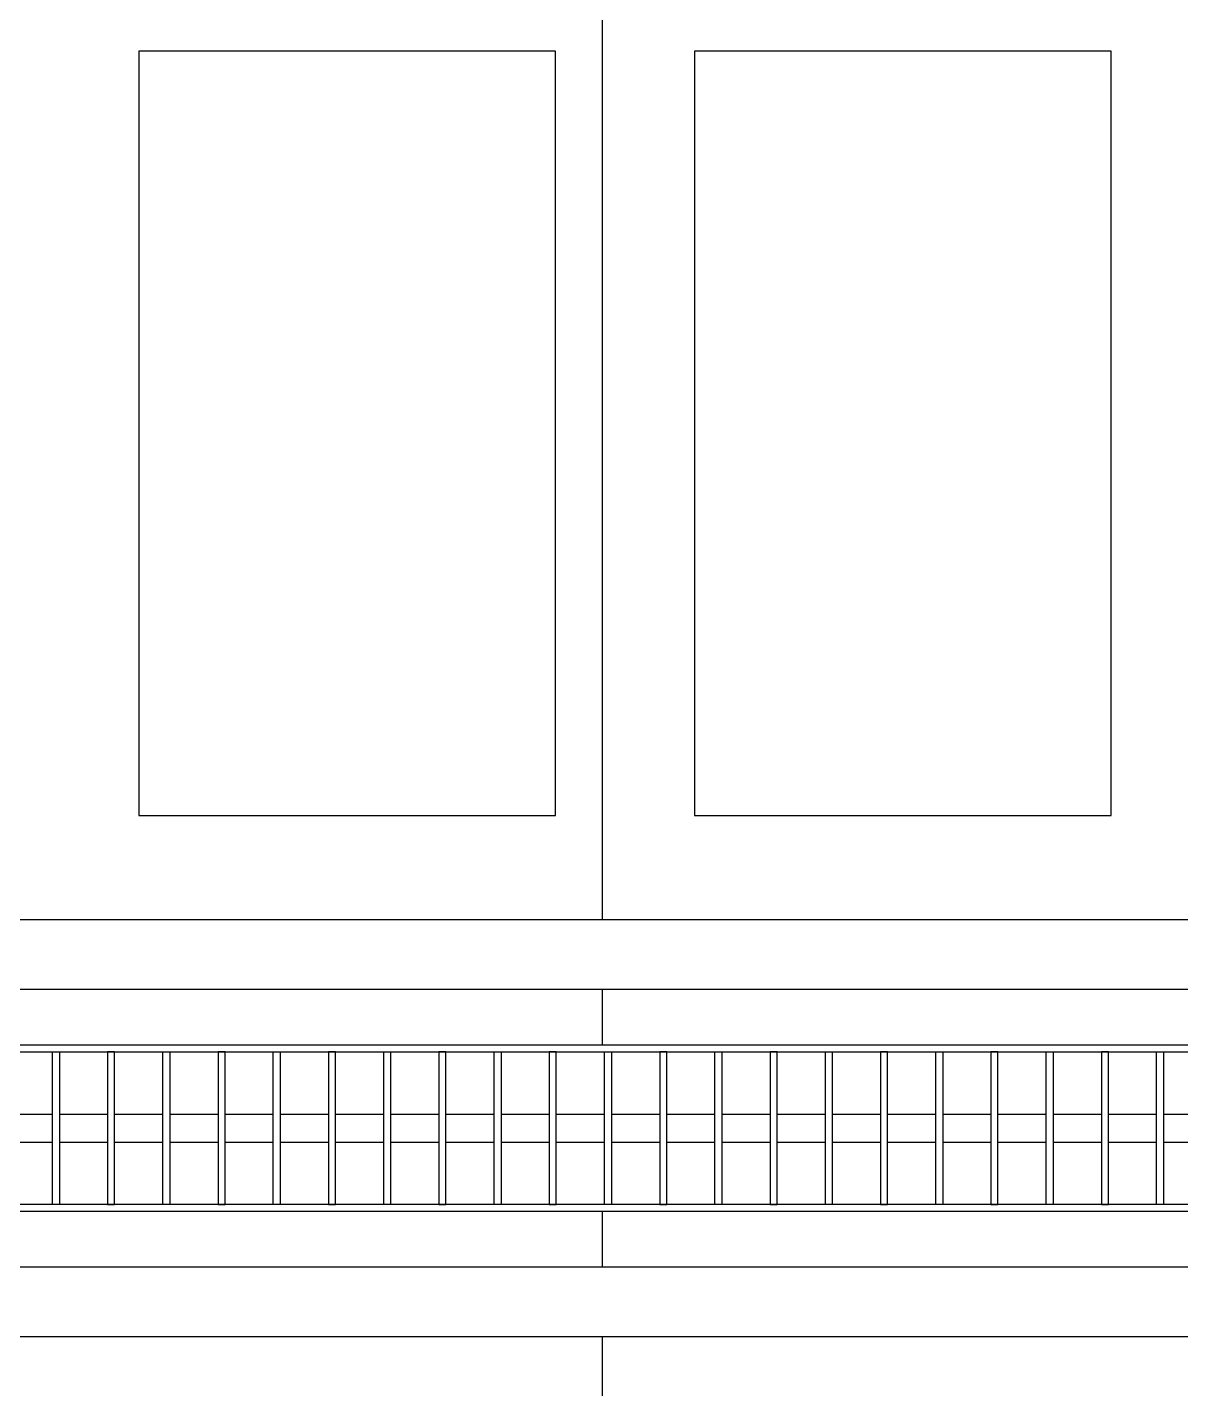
# Model space of a CAD drawing. Header units: millimetres. Extents: x -726012 to -647389, y -20772 to 18805.
# Drawn here: x -659204 to -658374, y 7482 to 8461 of the extents above; entities that cross this region are included whole.
import ezdxf
from ezdxf.xclip import XClip

# ---------------------------------------------------------------- set-up
doc = ezdxf.new("R2010")
doc.units = ezdxf.units.MM
doc.header["$XCLIPFRAME"] = 0
for name, color, linetype in [('000 - WIPEOUT', 250, 'Continuous'), ('001 - ASCESSORIES', 251, 'Continuous'), ('A04_TUBE SERIES', 2, 'Continuous'), ('A11_ALU.SOLID SHEET', 2, 'Continuous')]:
    doc.layers.add(name, color=color, linetype=linetype)
doc.layers.add('008 - LIGHTING', color=1, linetype='Continuous', lineweight=9)
doc.layers.add('A-ROOM-IDEN', color=3, linetype='Continuous', lineweight=25)

# ---------------------------------------------------------------- blocks, each defined once
blk = doc.blocks.new('*U526')
at = {"color": 1}
blk.add_wipeout([(600, -60), (-600, -60), (-600, 60), (600, 60)], dxfattribs=at).dxf.layer = '000 - WIPEOUT'
at = {"layer": '001 - ASCESSORIES', "color": 0}
blk.add_lwpolyline([(600, -60), (-600, -60), (-600, 60), (600, 60)], close=True, dxfattribs=at)
at = {"layer": '001 - ASCESSORIES'}
for points in [[(595, -55), (-595, -55), (-595, 55), (595, 55)], [(-434.57, -55), (-439.57, -55), (-439.57, 55), (-434.57, 55)], [(-399.83, -55), (-394.83, -55), (-394.83, 55), (-399.83, 55)], [(-355.1, -55), (-360.1, -55), (-360.1, 55), (-355.1, 55)], [(-320.37, -55), (-315.37, -55), (-315.37, 55), (-320.37, 55)], [(-275.63, -55), (-280.63, -55), (-280.63, 55), (-275.63, 55)], [(-240.9, -55), (-235.9, -55), (-235.9, 55), (-240.9, 55)], [(-196.17, -55), (-201.17, -55), (-201.17, 55), (-196.17, 55)], [(-161.43, -55), (-156.43, -55), (-156.43, 55), (-161.43, 55)], [(-116.7, -55), (-121.7, -55), (-121.7, 55), (-116.7, 55)], [(-81.97, -55), (-76.97, -55), (-76.97, 55), (-81.97, 55)], [(-37.23, -55), (-42.23, -55), (-42.23, 55), (-37.23, 55)], [(-2.5, -55), (2.5, -55), (2.5, 55), (-2.5, 55)], [(42.23, -55), (37.23, -55), (37.23, 55), (42.23, 55)], [(76.97, -55), (81.97, -55), (81.97, 55), (76.97, 55)], [(121.7, -55), (116.7, -55), (116.7, 55), (121.7, 55)], [(156.43, -55), (161.43, -55), (161.43, 55), (156.43, 55)], [(201.17, -55), (196.17, -55), (196.17, 55), (201.17, 55)], [(235.9, -55), (240.9, -55), (240.9, 55), (235.9, 55)], [(280.63, -55), (275.63, -55), (275.63, 55), (280.63, 55)], [(315.37, -55), (320.37, -55), (320.37, 55), (315.37, 55)], [(360.1, -55), (355.1, -55), (355.1, 55), (360.1, 55)]]:
    blk.add_lwpolyline(points, close=True, dxfattribs=at)
for points in [[(-474.3, 10), (-439.57, 10)], [(-434.57, 10), (-399.83, 10)], [(-394.83, 10), (-360.1, 10)], [(-355.1, 10), (-320.37, 10)], [(-315.37, 10), (-280.63, 10)], [(-275.63, 10), (-240.9, 10)], [(-235.9, 10), (-201.17, 10)], [(-196.17, 10), (-161.43, 10)], [(-156.43, 10), (-121.7, 10)], [(-116.7, 10), (-81.97, 10)], [(-76.97, 10), (-42.23, 10)], [(-37.23, 10), (-2.5, 10)], [(2.5, 10), (37.23, 10)], [(42.23, 10), (76.97, 10)], [(81.97, 10), (116.7, 10)], [(121.7, 10), (156.43, 10)], [(161.43, 10), (196.17, 10)], [(201.17, 10), (235.9, 10)], [(240.9, 10), (275.63, 10)], [(280.63, 10), (315.37, 10)], [(320.37, 10), (355.1, 10)], [(360.1, 10), (394.83, 10)], [(-474.3, -10), (-439.57, -10)], [(-434.57, -10), (-399.83, -10)], [(-394.83, -10), (-360.1, -10)], [(-355.1, -10), (-320.37, -10)], [(-315.37, -10), (-280.63, -10)], [(-275.63, -10), (-240.9, -10)], [(-235.9, -10), (-201.17, -10)], [(-196.17, -10), (-161.43, -10)], [(-156.43, -10), (-121.7, -10)], [(-116.7, -10), (-81.97, -10)], [(-76.97, -10), (-42.23, -10)], [(-37.23, -10), (-2.5, -10)], [(2.5, -10), (37.23, -10)], [(42.23, -10), (76.97, -10)], [(81.97, -10), (116.7, -10)], [(121.7, -10), (156.43, -10)], [(161.43, -10), (196.17, -10)], [(201.17, -10), (235.9, -10)], [(240.9, -10), (275.63, -10)], [(280.63, -10), (315.37, -10)], [(320.37, -10), (355.1, -10)], [(360.1, -10), (394.83, -10)]]:
    blk.add_lwpolyline(points, dxfattribs=at)
blk = doc.blocks.new('*U544')
blk.add_wipeout([(-25, 0), (25, 0), (25, 81755), (-25, 81755)]).dxf.layer = '000 - WIPEOUT'
at = {"layer": 'A04_TUBE SERIES', "color": 0}
blk.add_lwpolyline([(-25, 0), (25, 0), (25, 81755), (-25, 81755)], close=True, dxfattribs=at)
at = {"layer": 'Defpoints', "color": 250, "flags": 1}
blk.add_attdef('EXTR.OVL-LENGTH_', (-33.1, -9.01), '', height=5, dxfattribs=at)
blk = doc.blocks.new('*U545')
blk.add_wipeout([(-25, 0), (25, 0), (25, 81755), (-25, 81755)]).dxf.layer = '000 - WIPEOUT'
at = {"layer": 'A04_TUBE SERIES', "color": 0}
blk.add_lwpolyline([(-25, 0), (25, 0), (25, 81755), (-25, 81755)], close=True, dxfattribs=at)
at = {"layer": 'Defpoints', "color": 250, "flags": 1}
blk.add_attdef('EXTR.OVL-LENGTH_', (-33.1, -9.01), '', height=5, dxfattribs=at)
blk = doc.blocks.new('*U1253')
at = {"color": 3}
for points in [[(-275, -23250), (275, -23250), (275, -23550), (-275, -23550)], [(-275, -23650), (275, -23650), (275, -23950), (-275, -23950)]]:
    blk.add_wipeout(points, dxfattribs=at).dxf.layer = '000 - WIPEOUT'
at = {"layer": 'A11_ALU.SOLID SHEET', "color": 0, "linetype": 'ByBlock'}
for points in [[(-275, -23550), (275, -23550), (275, -23250), (-275, -23250)], [(-275, -23950), (275, -23950), (275, -23650), (-275, -23650)]]:
    blk.add_lwpolyline(points, close=True, dxfattribs=at)
blk = doc.blocks.new('*U1287')
at = {"layer": '008 - LIGHTING'}
blk.add_blockref('*U526', (85936, 4090), dxfattribs=at)
at = {"layer": 'A04_TUBE SERIES', "color": 0, "linetype": 'ByBlock', "rotation": 270}
for name, p in [('*U544', (21303.5, 4215)), ('*U545', (21303.5, 3965))]:
    blk.add_blockref(name, p, dxfattribs=at)
at = {"layer": 'A11_ALU.SOLID SHEET', "color": 0, "linetype": 'ByBlock', "rotation": 90}
blk.add_blockref('*U1253', (62308.5, 4590), dxfattribs=at)

msp = doc.modelspace()

# ---------------------------------------------------------------- linework, layer by layer
at = {"layer": 'A-ROOM-IDEN'}
msp.add_line((-658790.01, 7215.14), (-658790.01, 13747.5), dxfattribs=at)

# ---------------------------------------------------------------- next in the draw order: block references
at = {"layer": 'A11_ALU.SOLID SHEET'}
ref = msp.add_blockref('*U1287', (-744682.37, 3579.02), dxfattribs=at)
XClip(ref).set_block_clipping_path([(22516.8245944298, -23612.0000696909), (92487.8891097467, 7199.9972603897)])

doc.saveas('drawing.dxf')
